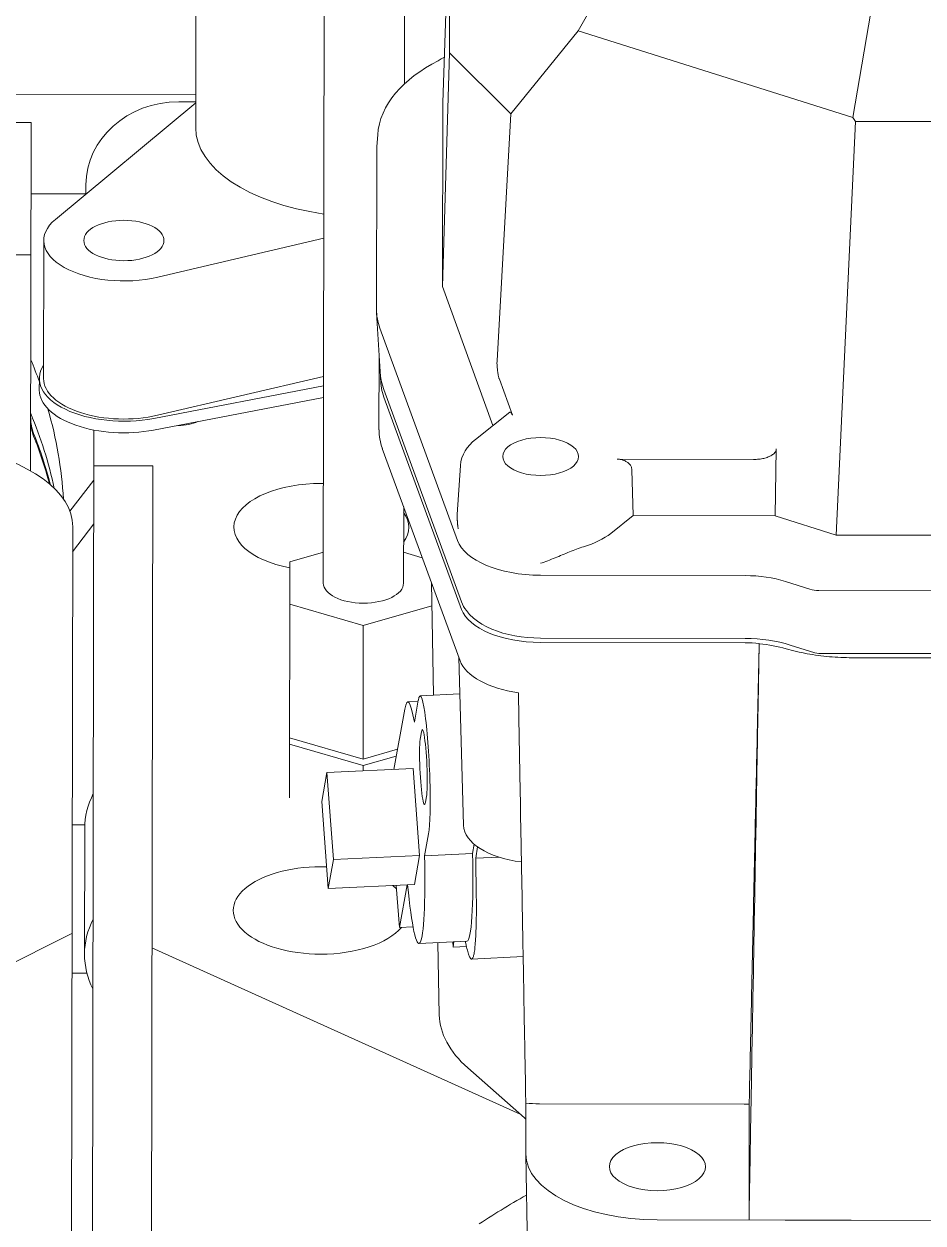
# Model space of a CAD drawing. Extents: x 766778 to 845620, y 133762 to 209800.
# Drawn here: x 785296.3 to 785403, y 190971.4 to 191113.8 of the extents above; entities that cross this region are included whole.
import ezdxf

# ---------------------------------------------------------------- set-up
doc = ezdxf.new("R2010")
doc.units = 0
doc.header["$MEASUREMENT"] = 0
doc.layers.get('0').update_dxf_attribs({"color": 1, "linetype": 'CONTINUOUS'})
doc.layers.add('LA-4748_SHOWN', color=2, linetype='CONTINUOUS', lineweight=53)

# ---------------------------------------------------------------- blocks, each defined once
blk = doc.blocks.new('ENGINE')
at = {"layer": 'LA-4748_SHOWN', "color": 252, "lineweight": 5}
for p, q in [((944282.92, 205742.68), (944283.72, 205895.03)), ((944292.75, 205801.89), (944293.24, 205894.98)), ((944313.4, 205808.14), (944335.42, 205846.79)), ((944267.97, 205796.77), (944268.2, 205839.22)), ((944345.94, 205797.74), (944350.55, 205824.33)), ((944298.18, 205818.48), (944298.11, 205805.56)), ((944297.31, 205799.69), (944297.73, 205811.42)), ((944313.4, 205808.14), (944305.36, 205798.28)), ((944345.94, 205797.74), (944313.4, 205808.14)), ((944297.5, 205805.06), (944297.14, 205804.84)), ((944297.19, 205777.82), (944298.11, 205805.56)), ((944305.36, 205798.28), (944298.11, 205805.56)), ((944295.27, 205803.79), (944294.58, 205803.34)), ((944296, 205804.22), (944295.27, 205803.79)), ((944296.76, 205804.63), (944296, 205804.22)), ((944297.14, 205804.84), (944296.76, 205804.63)), ((944293.31, 205802.38), (944292.73, 205801.87)), ((944293.92, 205802.87), (944293.31, 205802.38)), ((944294.58, 205803.34), (944293.92, 205802.87)), ((944232.75, 205800.88), (944267.99, 205800.68)), ((944291.7, 205800.8), (944291.25, 205800.24)), ((944292.19, 205801.35), (944291.7, 205800.8)), ((944292.73, 205801.87), (944292.19, 205801.35)), ((944251.29, 205785.95), (944267.99, 205799.74)), ((944267.99, 205799.85), (944265.97, 205799.86)), ((944290.85, 205799.65), (944290.5, 205799.06)), ((944291.25, 205800.24), (944290.85, 205799.65)), ((944297.31, 205799.69), (944297.19, 205777.82)), ((944290.2, 205798.44), (944289.95, 205797.81)), ((944290.5, 205799.06), (944290.2, 205798.44)), ((944303.63, 205769), (944305.36, 205798.28)), ((944232.73, 205797.53), (944248.47, 205797.45)), ((944248.25, 205756.1), (944248.47, 205797.45)), ((944289.63, 205796.51), (944289.56, 205795.85)), ((944289.76, 205797.17), (944289.63, 205796.51)), ((944289.95, 205797.81), (944289.76, 205797.17)), ((944343.77, 205748.16), (944346.27, 205797.26)), ((944345.94, 205797.74), (944346.27, 205797.26)), ((944346.27, 205797.26), (944439.66, 205796.77)), ((944289.56, 205795.85), (944289.47, 205794.49)), ((944289.45, 205794.12), (944289.35, 205775.12)), ((944254.92, 205790.03), (944254.91, 205788.94)), ((944254.91, 205788.96), (944248.42, 205788.99)), ((944283.14, 205783.61), (944263.41, 205779.05)), ((944249.82, 205767.08), (944249.9, 205783.47)), ((944248.39, 205781.74), (944240.89, 205781.78)), ((944303.11, 205761.29), (944297.19, 205777.82)), ((944289.75, 205767.76), (944289.36, 205774.75)), ((944289.74, 205772.9), (944298.87, 205747.66)), ((944289.64, 205769.74), (944289.59, 205760.83)), ((944303.62, 205768.76), (944303.63, 205768.88)), ((944303.62, 205768.65), (944303.62, 205768.76)), ((944303.62, 205768.54), (944303.62, 205768.65)), ((944303.63, 205768.44), (944303.62, 205768.54)), ((944303.63, 205768.88), (944303.63, 205769)), ((944303.63, 205768.34), (944303.63, 205768.44)), ((944303.64, 205768.24), (944303.63, 205768.34)), ((944303.65, 205768.14), (944303.64, 205768.24)), ((944303.66, 205768.04), (944303.65, 205768.14)), ((944303.67, 205767.95), (944303.66, 205768.04)), ((944303.68, 205767.86), (944303.67, 205767.95)), ((944249.31, 205765.7), (944249.32, 205767.08)), ((944283.05, 205767.21), (944263.32, 205762.66)), ((944289.75, 205767.76), (944289.8, 205767.22)), ((944289.8, 205767.22), (944289.89, 205766.68)), ((944289.81, 205767.14), (944289.81, 205766.89)), ((944289.89, 205766.68), (944290.02, 205766.15)), ((944303.69, 205767.76), (944303.68, 205767.86)), ((944303.7, 205767.67), (944303.69, 205767.76)), ((944303.71, 205767.59), (944303.7, 205767.67)), ((944303.73, 205767.5), (944303.71, 205767.59)), ((944303.74, 205767.41), (944303.73, 205767.5)), ((944303.76, 205767.33), (944303.74, 205767.41)), ((944303.77, 205767.25), (944303.76, 205767.33)), ((944303.79, 205767.17), (944303.77, 205767.25)), ((944303.81, 205767.09), (944303.79, 205767.17)), ((944303.83, 205767.01), (944303.81, 205767.09)), ((944303.85, 205766.94), (944303.83, 205767.01)), ((944303.87, 205766.87), (944303.85, 205766.94)), ((944303.9, 205766.8), (944303.87, 205766.87)), ((944303.9, 205766.8), (944305.43, 205762.51)), ((944283.04, 205766.08), (944262.87, 205762.29)), ((944290.02, 205766.15), (944290.19, 205765.63)), ((944299.32, 205740.39), (944290.19, 205765.63)), ((944262.86, 205760.91), (944283.04, 205764.7)), ((944290.19, 205764.72), (944299.32, 205739.48)), ((944301.04, 205759.66), (944305.12, 205762.88)), ((944305.12, 205762.88), (944305.13, 205762.88)), ((944305.13, 205762.88), (944305.15, 205762.89)), ((944305.15, 205762.89), (944305.16, 205762.89)), ((944305.16, 205762.89), (944305.17, 205762.9)), ((944305.17, 205762.9), (944305.18, 205762.9)), ((944305.18, 205762.9), (944305.19, 205762.89)), ((944305.19, 205762.89), (944305.2, 205762.89)), ((944305.2, 205762.89), (944305.22, 205762.89)), ((944305.22, 205762.89), (944305.23, 205762.88)), ((944305.23, 205762.88), (944305.24, 205762.87)), ((944305.24, 205762.87), (944305.25, 205762.86)), ((944305.25, 205762.86), (944305.27, 205762.84)), ((944305.27, 205762.84), (944305.28, 205762.83)), ((944305.28, 205762.83), (944305.29, 205762.81)), ((944305.29, 205762.81), (944305.3, 205762.79)), ((944305.3, 205762.79), (944305.32, 205762.77)), ((944305.32, 205762.77), (944305.33, 205762.74)), ((944305.33, 205762.74), (944305.35, 205762.72)), ((944305.35, 205762.72), (944305.36, 205762.69)), ((944305.36, 205762.69), (944305.37, 205762.66)), ((944305.37, 205762.66), (944305.39, 205762.62)), ((944305.39, 205762.62), (944305.4, 205762.59)), ((944305.4, 205762.59), (944305.42, 205762.55)), ((944305.42, 205762.55), (944305.43, 205762.51)), ((944255.11, 205633.72), (944255.78, 205760.93)), ((944301.04, 205759.66), (944300.68, 205759.36)), ((944289.98, 205758.64), (944299.11, 205733.4)), ((944299.8, 205758.31), (944299.59, 205757.9)), ((944300.06, 205758.68), (944299.8, 205758.31)), ((944300.36, 205759.03), (944300.06, 205758.68)), ((944300.68, 205759.36), (944300.36, 205759.03)), ((944336.72, 205758.43), (944336.54, 205750.47)), ((944336.61, 205758.06), (944336.54, 205757.97)), ((944336.66, 205758.16), (944336.61, 205758.06)), ((944336.7, 205758.29), (944336.66, 205758.16)), ((944336.72, 205758.43), (944336.7, 205758.29)), ((944255.75, 205756.7), (944262.75, 205756.66)), ((944261.77, 205569.49), (944262.75, 205756.66)), ((944299.24, 205756.57), (944298.85, 205750.75)), ((944299.3, 205757.03), (944299.24, 205756.57)), ((944299.42, 205757.48), (944299.3, 205757.03)), ((944299.59, 205757.9), (944299.42, 205757.48)), ((944317.85, 205757.26), (944317.98, 205757.25)), ((944317.85, 205757.26), (944334.01, 205757.17)), ((944317.98, 205757.25), (944318.1, 205757.25)), ((944318.1, 205757.25), (944318.21, 205757.23)), ((944318.21, 205757.23), (944318.32, 205757.21)), ((944318.32, 205757.21), (944318.42, 205757.19)), ((944318.42, 205757.19), (944318.52, 205757.16)), ((944318.52, 205757.16), (944318.61, 205757.12)), ((944318.61, 205757.12), (944318.7, 205757.09)), ((944318.7, 205757.09), (944318.79, 205757.05)), ((944318.79, 205757.05), (944318.87, 205757)), ((944318.87, 205757), (944318.95, 205756.96)), ((944318.95, 205756.96), (944319.02, 205756.91)), ((944319.02, 205756.91), (944319.1, 205756.85)), ((944319.1, 205756.85), (944319.17, 205756.8)), ((944319.17, 205756.8), (944319.23, 205756.74)), ((944319.23, 205756.74), (944319.29, 205756.68)), ((944319.29, 205756.68), (944319.35, 205756.61)), ((944319.35, 205756.61), (944319.4, 205756.54)), ((944334.18, 205757.17), (944334.01, 205757.17)), ((944334.34, 205757.18), (944334.18, 205757.17)), ((944334.5, 205757.19), (944334.34, 205757.18)), ((944334.66, 205757.2), (944334.5, 205757.19)), ((944334.81, 205757.22), (944334.66, 205757.2)), ((944334.95, 205757.24), (944334.81, 205757.22)), ((944335.1, 205757.27), (944334.95, 205757.24)), ((944335.23, 205757.3), (944335.1, 205757.27)), ((944335.37, 205757.33), (944335.23, 205757.3)), ((944335.5, 205757.37), (944335.37, 205757.33)), ((944335.62, 205757.41), (944335.5, 205757.37)), ((944335.74, 205757.46), (944335.62, 205757.41)), ((944335.86, 205757.5), (944335.74, 205757.46)), ((944335.97, 205757.56), (944335.86, 205757.5)), ((944336.08, 205757.61), (944335.97, 205757.56)), ((944336.18, 205757.68), (944336.08, 205757.61)), ((944336.28, 205757.74), (944336.18, 205757.68)), ((944336.37, 205757.81), (944336.28, 205757.74)), ((944336.46, 205757.88), (944336.37, 205757.81)), ((944336.54, 205757.97), (944336.46, 205757.88)), ((944319.4, 205756.54), (944319.45, 205756.46)), ((944319.45, 205756.46), (944319.48, 205756.38)), ((944319.48, 205756.38), (944319.52, 205756.29)), ((944319.52, 205756.29), (944319.54, 205756.2)), ((944319.54, 205756.2), (944319.56, 205756.09)), ((944319.56, 205756.09), (944319.56, 205755.98)), ((944319.71, 205750.56), (944319.56, 205755.98)), ((944255.74, 205754.99), (944252.88, 205751.32)), ((944292.49, 205751.7), (944292.44, 205742.63)), ((944252.16, 205548.9), (944253.22, 205749.46)), ((944253.2, 205746.5), (944255.72, 205749.79)), ((944298.85, 205750.64), (944298.84, 205750.57)), ((944298.84, 205750.57), (944298.84, 205750.49)), ((944298.84, 205750.49), (944298.84, 205750.42)), ((944298.84, 205750.42), (944298.84, 205750.35)), ((944298.84, 205750.35), (944298.84, 205750.28)), ((944298.84, 205750.28), (944298.84, 205750.21)), ((944298.84, 205750.21), (944298.84, 205750.13)), ((944298.84, 205750.13), (944298.84, 205750.06)), ((944298.84, 205750.06), (944298.85, 205749.99)), ((944298.85, 205750.78), (944298.85, 205750.71)), ((944298.85, 205750.71), (944298.85, 205750.64)), ((944298.85, 205749.99), (944298.85, 205749.92)), ((944298.85, 205749.92), (944298.86, 205749.84)), ((944298.86, 205749.84), (944298.86, 205749.77)), ((944298.86, 205749.77), (944298.87, 205749.7)), ((944298.87, 205749.7), (944298.88, 205749.62)), ((944298.88, 205749.62), (944298.88, 205749.55)), ((944298.88, 205749.55), (944298.89, 205749.48)), ((944298.89, 205749.48), (944298.9, 205749.4)), ((944317.05, 205748.46), (944319.71, 205750.56)), ((944319.71, 205750.56), (944336.54, 205750.47)), ((944343.77, 205748.16), (944336.54, 205750.47)), ((944298.9, 205749.4), (944298.91, 205749.33)), ((944298.91, 205749.33), (944298.92, 205749.26)), ((944298.92, 205749.26), (944298.94, 205749.19)), ((944298.94, 205749.19), (944298.95, 205749.11)), ((944298.95, 205749.11), (944298.96, 205749.04)), ((944441.65, 205747.64), (944343.77, 205748.16)), ((944312.78, 205746.52), (944312.98, 205746.6)), ((944312.98, 205746.6), (944313.19, 205746.68)), ((944313.19, 205746.68), (944313.4, 205746.75)), ((944313.4, 205746.75), (944313.6, 205746.82)), ((944313.6, 205746.82), (944313.8, 205746.88)), ((944278.82, 205717.2), (944278.96, 205745.22)), ((944282.94, 205746.35), (944278.96, 205745.22)), ((944294.68, 205745.64), (944292.46, 205746.3)), ((944309.34, 205745.16), (944309.56, 205745.24)), ((944309.56, 205745.24), (944309.78, 205745.32)), ((944309.78, 205745.32), (944309.99, 205745.4)), ((944309.99, 205745.4), (944310.21, 205745.49)), ((944310.21, 205745.49), (944310.43, 205745.57)), ((944310.43, 205745.57), (944310.64, 205745.66)), ((944310.64, 205745.66), (944310.86, 205745.75)), ((944310.86, 205745.75), (944311.07, 205745.84)), ((944311.07, 205745.84), (944311.29, 205745.92)), ((944311.29, 205745.92), (944311.5, 205746.01)), ((944311.5, 205746.01), (944311.72, 205746.1)), ((944311.72, 205746.1), (944311.93, 205746.19)), ((944311.93, 205746.19), (944312.14, 205746.27)), ((944312.14, 205746.27), (944312.36, 205746.36)), ((944312.36, 205746.36), (944312.57, 205746.44)), ((944312.57, 205746.44), (944312.78, 205746.52)), ((944308.69, 205744.93), (944308.91, 205745)), ((944308.91, 205745), (944309.13, 205745.08)), ((944309.13, 205745.08), (944309.34, 205745.16)), ((944295.95, 205729.32), (944295.75, 205742.69)), ((944308.68, 205743.52), (944332.98, 205743.39)), ((944337.77, 205742.68), (944340.66, 205741.75)), ((944341.72, 205741.59), (944443.63, 205741.06)), ((944278.94, 205740.18), (944287.65, 205737.61)), ((944287.65, 205737.61), (944295.79, 205739.92)), ((944299.32, 205740.39), (944299.43, 205740.11)), ((944299.43, 205740.11), (944299.56, 205739.84)), ((944299.56, 205739.84), (944299.72, 205739.58)), ((944299.72, 205739.58), (944299.89, 205739.34)), ((944299.89, 205739.34), (944300.27, 205738.87)), ((944300.27, 205738.87), (944300.71, 205738.45)), ((944300.71, 205738.45), (944301.2, 205738.07)), ((944301.2, 205738.07), (944301.73, 205737.72)), ((944287.57, 205721.77), (944287.65, 205737.61)), ((944301.73, 205737.72), (944302.3, 205737.41)), ((944302.3, 205737.41), (944302.91, 205737.13)), ((944302.91, 205737.13), (944303.55, 205736.88)), ((944303.55, 205736.88), (944304.22, 205736.67)), ((944304.22, 205736.67), (944304.91, 205736.48)), ((944304.91, 205736.48), (944305.63, 205736.33)), ((944305.63, 205736.33), (944306.37, 205736.21)), ((944306.37, 205736.21), (944307.12, 205736.12)), ((944307.12, 205736.12), (944307.88, 205736.07)), ((944307.88, 205736.07), (944308.65, 205736.05)), ((944308.64, 205735.54), (944332.94, 205735.41)), ((944332.95, 205735.92), (944308.65, 205736.05)), ((944332.95, 205735.92), (944333.66, 205735.91)), ((944333.66, 205735.91), (944334.36, 205735.87)), ((944334.36, 205735.87), (944335.06, 205735.8)), ((944334.61, 205735.33), (944334.6, 205734.88)), ((944334.61, 205735.28), (944334.6, 205734.8)), ((944334.61, 205735.33), (944334.61, 205735.28)), ((944335.06, 205735.8), (944335.75, 205735.71)), ((944335.75, 205735.71), (944336.42, 205735.6)), ((944336.42, 205735.6), (944337.07, 205735.46)), ((944337.07, 205735.46), (944337.7, 205735.3)), ((944337.7, 205735.3), (944338.3, 205735.13)), ((944299.46, 205713.86), (944298.96, 205733.8)), ((944334.58, 205733.97), (944334.57, 205733.52)), ((944334.58, 205733.82), (944334.57, 205733.34)), ((944334.59, 205734.43), (944334.58, 205733.97)), ((944334.59, 205734.31), (944334.58, 205733.82)), ((944334.6, 205734.88), (944334.59, 205734.43)), ((944334.6, 205734.8), (944334.59, 205734.31)), ((944338.11, 205734.6), (944337.81, 205734.69)), ((944338.41, 205734.52), (944338.11, 205734.6)), ((944341.19, 205734.2), (944338.3, 205735.13)), ((944338.72, 205734.44), (944338.41, 205734.52)), ((944339.03, 205734.36), (944338.72, 205734.44)), ((944339.34, 205734.29), (944339.03, 205734.36)), ((944339.66, 205734.22), (944339.34, 205734.29)), ((944339.97, 205734.15), (944339.66, 205734.22)), ((944340.29, 205734.09), (944339.97, 205734.15)), ((944340.62, 205734.03), (944340.29, 205734.09)), ((944340.94, 205733.98), (944340.62, 205734.03)), ((944341.27, 205733.93), (944340.94, 205733.98)), ((944341.44, 205734.14), (944341.19, 205734.2)), ((944341.6, 205733.88), (944341.27, 205733.93)), ((944341.68, 205734.13), (944341.44, 205734.14)), ((944341.93, 205733.84), (944341.6, 205733.88)), ((944443.59, 205733.59), (944341.68, 205734.13)), ((944342.27, 205733.8), (944341.93, 205733.84)), ((944342.6, 205733.76), (944342.27, 205733.8)), ((944334.54, 205732.62), (944334.53, 205732.17)), ((944334.56, 205733.07), (944334.54, 205732.62)), ((944334.55, 205732.36), (944334.54, 205731.87)), ((944334.56, 205732.85), (944334.55, 205732.36)), ((944334.57, 205733.52), (944334.56, 205733.07)), ((944334.57, 205733.34), (944334.56, 205732.85)), ((944342.94, 205733.73), (944342.6, 205733.76)), ((944343.27, 205733.7), (944342.94, 205733.73)), ((944343.61, 205733.67), (944343.27, 205733.7)), ((944343.94, 205733.65), (944343.61, 205733.67)), ((944344.28, 205733.63), (944343.94, 205733.65)), ((944344.62, 205733.62), (944344.28, 205733.63)), ((944344.95, 205733.61), (944344.62, 205733.62)), ((944345.29, 205733.6), (944344.95, 205733.61)), ((944345.63, 205733.59), (944345.29, 205733.6)), ((944345.63, 205733.59), (944439.63, 205733.1)), ((944334.51, 205731.27), (944334.5, 205730.82)), ((944334.52, 205731.72), (944334.51, 205731.27)), ((944334.53, 205732.17), (944334.52, 205731.72)), ((944334.53, 205731.39), (944334.52, 205730.9)), ((944334.54, 205731.87), (944334.53, 205731.39)), ((944306.03, 205729.14), (944306.02, 205729.58)), ((944334.48, 205729.92), (944334.47, 205729.47)), ((944334.49, 205730.37), (944334.48, 205729.92)), ((944334.5, 205730.82), (944334.49, 205730.37)), ((944334.5, 205729.92), (944334.49, 205729.43)), ((944334.51, 205730.41), (944334.5, 205729.92)), ((944334.52, 205730.9), (944334.51, 205730.41)), ((944294.12, 205728.59), (944292.9, 205728.54)), ((944294.14, 205728.73), (944293.67, 205726.13)), ((944299.07, 205729.46), (944294.36, 205729.25)), ((944306.04, 205728.71), (944306.03, 205729.14)), ((944306.04, 205728.28), (944306.04, 205728.71)), ((944306.05, 205727.85), (944306.04, 205728.28)), ((944334.43, 205728.12), (944334.42, 205727.67)), ((944334.44, 205728.57), (944334.43, 205728.12)), ((944334.45, 205729.02), (944334.44, 205728.57)), ((944334.47, 205729.47), (944334.45, 205729.02)), ((944334.47, 205728.45), (944334.46, 205727.97)), ((944334.48, 205728.94), (944334.47, 205728.45)), ((944334.49, 205729.43), (944334.48, 205728.94)), ((944292.53, 205727.66), (944291.22, 205720.52)), ((944306.05, 205727.42), (944306.05, 205727.85)), ((944306.06, 205726.99), (944306.05, 205727.42)), ((944306.07, 205726.55), (944306.06, 205726.99)), ((944334.4, 205726.77), (944334.39, 205726.32)), ((944334.41, 205727.22), (944334.4, 205726.77)), ((944334.42, 205727.67), (944334.41, 205727.22)), ((944334.44, 205726.99), (944334.43, 205726.5)), ((944334.45, 205727.48), (944334.44, 205726.99)), ((944334.46, 205727.97), (944334.45, 205727.48)), ((944306.07, 205726.12), (944306.07, 205726.55)), ((944306.08, 205725.69), (944306.07, 205726.12)), ((944306.09, 205725.26), (944306.08, 205725.69)), ((944306.09, 205724.82), (944306.09, 205725.26)), ((944334.36, 205725.43), (944334.35, 205724.98)), ((944334.37, 205725.88), (944334.36, 205725.43)), ((944334.39, 205726.32), (944334.37, 205725.88)), ((944334.41, 205725.52), (944334.39, 205725.03)), ((944334.42, 205726.01), (944334.41, 205725.52)), ((944334.43, 205726.5), (944334.42, 205726.01)), ((944278.85, 205724.33), (944287.57, 205721.77)), ((944294.38, 205724.31), (944294.51, 205724.98)), ((944306.1, 205724.39), (944306.09, 205724.82)), ((944306.1, 205723.96), (944306.1, 205724.39)), ((944306.11, 205723.52), (944306.1, 205723.96)), ((944334.33, 205724.08), (944334.32, 205723.64)), ((944334.34, 205724.53), (944334.33, 205724.08)), ((944334.35, 205724.98), (944334.34, 205724.53)), ((944334.37, 205724.04), (944334.36, 205723.55)), ((944334.38, 205724.54), (944334.37, 205724.04)), ((944334.39, 205725.03), (944334.38, 205724.54)), ((944278.85, 205723.55), (944287.57, 205720.99)), ((944287.57, 205721.77), (944291.66, 205722.92)), ((944306.12, 205723.09), (944306.11, 205723.52)), ((944306.12, 205722.65), (944306.12, 205723.09)), ((944306.13, 205722.22), (944306.12, 205722.65)), ((944334.3, 205722.74), (944334.28, 205722.29)), ((944334.31, 205723.19), (944334.3, 205722.74)), ((944334.32, 205723.64), (944334.31, 205723.19)), ((944334.34, 205722.57), (944334.33, 205722.08)), ((944334.35, 205723.06), (944334.34, 205722.57)), ((944334.36, 205723.55), (944334.35, 205723.06)), ((944287.56, 205720.36), (944287.57, 205720.99)), ((944287.57, 205720.99), (944291.51, 205722.1)), ((944306.14, 205721.78), (944306.13, 205722.22)), ((944306.14, 205721.35), (944306.14, 205721.78)), ((944306.15, 205720.91), (944306.14, 205721.35)), ((944334.26, 205721.4), (944334.25, 205720.96)), ((944334.27, 205721.85), (944334.26, 205721.4)), ((944334.28, 205722.29), (944334.27, 205721.85)), ((944334.31, 205721.1), (944334.3, 205720.6)), ((944334.32, 205721.59), (944334.31, 205721.1)), ((944334.33, 205722.08), (944334.32, 205721.59)), ((944283.27, 205720.18), (944282.64, 205716.73)), ((944293.49, 205720.62), (944283.27, 205720.18)), ((944284.03, 205709.86), (944283.27, 205720.18)), ((944294.24, 205710.3), (944293.49, 205720.62)), ((944306.16, 205720.48), (944306.15, 205720.91)), ((944306.16, 205720.04), (944306.16, 205720.48)), ((944306.17, 205719.61), (944306.16, 205720.04)), ((944306.17, 205719.17), (944306.17, 205719.61)), ((944334.22, 205719.62), (944334.21, 205719.17)), ((944334.23, 205720.06), (944334.22, 205719.62)), ((944334.24, 205720.51), (944334.23, 205720.06)), ((944334.25, 205720.96), (944334.24, 205720.51)), ((944334.28, 205719.62), (944334.27, 205719.13)), ((944334.29, 205720.11), (944334.28, 205719.62)), ((944334.3, 205720.6), (944334.29, 205720.11)), ((944306.18, 205718.73), (944306.17, 205719.17)), ((944306.19, 205718.3), (944306.18, 205718.73)), ((944306.19, 205717.86), (944306.19, 205718.3)), ((944334.18, 205718.28), (944334.17, 205717.83)), ((944334.19, 205718.73), (944334.18, 205718.28)), ((944334.21, 205719.17), (944334.19, 205718.73)), ((944334.25, 205718.14), (944334.24, 205717.65)), ((944334.26, 205718.63), (944334.25, 205718.14)), ((944334.27, 205719.13), (944334.26, 205718.63)), ((944282.64, 205716.73), (944283.39, 205706.42)), ((944295.07, 205717.29), (944294.94, 205716.62)), ((944306.2, 205717.42), (944306.19, 205717.86)), ((944306.21, 205716.99), (944306.2, 205717.42)), ((944306.21, 205716.55), (944306.21, 205716.99)), ((944334.15, 205716.94), (944334.14, 205716.5)), ((944334.16, 205717.39), (944334.15, 205716.94)), ((944334.17, 205717.83), (944334.16, 205717.39)), ((944334.23, 205717.15), (944334.22, 205716.66)), ((944334.24, 205717.65), (944334.23, 205717.15)), ((944306.22, 205716.11), (944306.21, 205716.55)), ((944306.23, 205715.67), (944306.22, 205716.11)), ((944306.23, 205715.24), (944306.23, 205715.67)), ((944334.12, 205715.61), (944334.11, 205715.17)), ((944334.13, 205716.06), (944334.12, 205715.61)), ((944334.14, 205716.5), (944334.13, 205716.06)), ((944334.2, 205715.67), (944334.19, 205715.18)), ((944334.21, 205716.17), (944334.2, 205715.67)), ((944334.22, 205716.66), (944334.21, 205716.17)), ((944254.53, 205714.07), (944253.03, 205714.08)), ((944306.24, 205714.8), (944306.23, 205715.24)), ((944306.24, 205714.36), (944306.24, 205714.8)), ((944306.25, 205713.92), (944306.24, 205714.36)), ((944306.26, 205713.48), (944306.25, 205713.92)), ((944334.08, 205714.28), (944334.07, 205713.83)), ((944334.09, 205714.72), (944334.08, 205714.28)), ((944334.11, 205715.17), (944334.09, 205714.72)), ((944334.17, 205714.19), (944334.16, 205713.7)), ((944334.18, 205714.68), (944334.17, 205714.19)), ((944334.19, 205715.18), (944334.18, 205714.68)), ((944254.52, 205713.63), (944254.44, 205698.73)), ((944294.83, 205710.27), (944295.31, 205712.87)), ((944306.26, 205713.04), (944306.26, 205713.48)), ((944306.27, 205712.6), (944306.26, 205713.04)), ((944306.28, 205712.16), (944306.27, 205712.6)), ((944334.04, 205712.5), (944334.03, 205712.06)), ((944334.05, 205712.95), (944334.04, 205712.5)), ((944334.06, 205713.39), (944334.05, 205712.95)), ((944334.07, 205713.83), (944334.06, 205713.39)), ((944334.13, 205712.71), (944334.12, 205712.21)), ((944334.14, 205713.2), (944334.13, 205712.71)), ((944334.16, 205713.7), (944334.14, 205713.2)), ((944300.52, 205710.51), (944300.72, 205711.6)), ((944300.9, 205709.96), (944301.1, 205711.31)), ((944306.28, 205711.72), (944306.28, 205712.16)), ((944306.29, 205711.28), (944306.28, 205711.72)), ((944306.3, 205710.84), (944306.29, 205711.28)), ((944334.01, 205711.18), (944333.99, 205710.73)), ((944334.02, 205711.62), (944334.01, 205711.18)), ((944334.03, 205712.06), (944334.02, 205711.62)), ((944334.1, 205711.22), (944334.09, 205710.72)), ((944334.11, 205711.71), (944334.1, 205711.22)), ((944334.12, 205712.21), (944334.11, 205711.71)), ((944283.39, 205706.42), (944284.03, 205709.86)), ((944294.24, 205710.3), (944284.03, 205709.86)), ((944293.61, 205706.85), (944294.24, 205710.3)), ((944300.52, 205710.51), (944294.83, 205710.27)), ((944300.9, 205709.96), (944303.64, 205710.08)), ((944300.94, 205705.5), (944300.9, 205709.96)), ((944306.3, 205710.4), (944306.3, 205710.84)), ((944306.31, 205709.96), (944306.3, 205710.4)), ((944306.31, 205709.52), (944306.31, 205709.96)), ((944333.97, 205709.85), (944333.96, 205709.41)), ((944333.98, 205710.29), (944333.97, 205709.85)), ((944333.99, 205710.73), (944333.98, 205710.29)), ((944334.07, 205709.73), (944334.06, 205709.23)), ((944334.08, 205710.23), (944334.07, 205709.73)), ((944334.09, 205710.72), (944334.08, 205710.23)), ((944306.32, 205709.08), (944306.31, 205709.52)), ((944306.33, 205708.64), (944306.32, 205709.08)), ((944306.33, 205708.2), (944306.33, 205708.64)), ((944306.34, 205707.75), (944306.33, 205708.2)), ((944333.94, 205708.52), (944333.93, 205708.08)), ((944333.95, 205708.97), (944333.94, 205708.52)), ((944333.96, 205709.41), (944333.95, 205708.97)), ((944334.04, 205708.24), (944334.03, 205707.74)), ((944334.05, 205708.74), (944334.04, 205708.24)), ((944334.06, 205709.23), (944334.05, 205708.74)), ((944293.61, 205706.85), (944283.39, 205706.42)), ((944291.44, 205706.76), (944291.81, 205701.75)), ((944291.81, 205701.75), (944292.74, 205706.82)), ((944306.35, 205707.31), (944306.34, 205707.75)), ((944306.35, 205706.87), (944306.35, 205707.31)), ((944306.36, 205706.43), (944306.35, 205706.87)), ((944333.89, 205706.76), (944333.88, 205706.32)), ((944333.91, 205707.2), (944333.89, 205706.76)), ((944333.92, 205707.64), (944333.91, 205707.2)), ((944333.93, 205708.08), (944333.92, 205707.64)), ((944334.01, 205706.75), (944334, 205706.25)), ((944334.02, 205707.25), (944334.01, 205706.75)), ((944334.03, 205707.74), (944334.02, 205707.25)), ((944300.95, 205704.86), (944300.94, 205705.5)), ((944306.37, 205705.98), (944306.36, 205706.43)), ((944306.37, 205705.54), (944306.37, 205705.98)), ((944306.38, 205705.1), (944306.37, 205705.54)), ((944333.86, 205705.44), (944333.85, 205705)), ((944333.87, 205705.88), (944333.86, 205705.44)), ((944333.88, 205706.32), (944333.87, 205705.88)), ((944333.99, 205705.75), (944333.98, 205705.26)), ((944334, 205706.25), (944333.99, 205705.75)), ((944300.95, 205704.28), (944300.95, 205704.86)), ((944300.95, 205703.74), (944300.95, 205704.28)), ((944306.39, 205704.66), (944306.38, 205705.1)), ((944306.39, 205704.21), (944306.39, 205704.66)), ((944306.4, 205703.77), (944306.39, 205704.21)), ((944333.83, 205704.12), (944333.82, 205703.68)), ((944333.84, 205704.56), (944333.83, 205704.12)), ((944333.85, 205705), (944333.84, 205704.56)), ((944333.96, 205704.26), (944333.94, 205703.76)), ((944333.97, 205704.76), (944333.96, 205704.26)), ((944333.98, 205705.26), (944333.97, 205704.76)), ((944300.93, 205702.38), (944300.94, 205702.8)), ((944300.94, 205702.8), (944300.95, 205703.25)), ((944300.95, 205703.25), (944300.95, 205703.74)), ((944306.4, 205703.32), (944306.4, 205703.77)), ((944306.41, 205702.88), (944306.4, 205703.32)), ((944306.42, 205702.43), (944306.41, 205702.88)), ((944333.79, 205702.8), (944333.78, 205702.36)), ((944333.81, 205703.24), (944333.79, 205702.8)), ((944333.82, 205703.68), (944333.81, 205703.24)), ((944333.92, 205702.76), (944333.91, 205702.26)), ((944333.93, 205703.26), (944333.92, 205702.76)), ((944333.94, 205703.76), (944333.93, 205703.26)), ((944252.96, 205701.17), (944215.97, 205682.91)), ((944293.44, 205701.82), (944291.81, 205701.75)), ((944300.88, 205700.97), (944300.89, 205701.28)), ((944300.89, 205701.28), (944300.91, 205701.63)), ((944300.91, 205701.63), (944300.92, 205701.99)), ((944300.92, 205701.99), (944300.93, 205702.38)), ((944306.42, 205701.99), (944306.42, 205702.43)), ((944306.43, 205701.55), (944306.42, 205701.99)), ((944306.44, 205701.1), (944306.43, 205701.55)), ((944306.44, 205700.65), (944306.44, 205701.1)), ((944333.75, 205701.04), (944333.74, 205700.61)), ((944333.76, 205701.48), (944333.75, 205701.04)), ((944333.77, 205701.92), (944333.76, 205701.48)), ((944333.78, 205702.36), (944333.77, 205701.92)), ((944333.89, 205701.27), (944333.88, 205700.77)), ((944333.9, 205701.77), (944333.89, 205701.27)), ((944333.91, 205702.26), (944333.9, 205701.77)), ((944299.82, 205700.11), (944294.13, 205699.87)), ((944296.51, 205691.35), (944296.38, 205699.96)), ((944298.13, 205700.04), (944298.18, 205699.4)), ((944298.18, 205699.4), (944298.28, 205700.05)), ((944299.62, 205700.1), (944299.67, 205699.85)), ((944299.67, 205699.85), (944299.72, 205699.62)), ((944299.72, 205699.62), (944299.77, 205699.41)), ((944300.77, 205699.44), (944300.79, 205699.66)), ((944300.79, 205699.66), (944300.81, 205699.88)), ((944300.81, 205699.88), (944300.83, 205700.13)), ((944300.83, 205700.13), (944300.85, 205700.39)), ((944300.85, 205700.39), (944300.86, 205700.67)), ((944300.86, 205700.67), (944300.88, 205700.97)), ((944306.45, 205700.21), (944306.44, 205700.65)), ((944306.46, 205699.76), (944306.45, 205700.21)), ((944306.46, 205699.32), (944306.46, 205699.76)), ((944333.72, 205699.73), (944333.71, 205699.29)), ((944333.73, 205700.17), (944333.72, 205699.73)), ((944333.74, 205700.61), (944333.73, 205700.17)), ((944333.86, 205699.77), (944333.85, 205699.27)), ((944333.87, 205700.27), (944333.86, 205699.77)), ((944333.88, 205700.77), (944333.87, 205700.27)), ((944262.45, 205699.46), (944306.07, 205679.55)), ((944298.18, 205699.4), (944299.75, 205699.46)), ((944299.77, 205699.41), (944299.81, 205699.22)), ((944299.81, 205699.22), (944299.86, 205699.04)), ((944299.86, 205699.04), (944299.9, 205698.87)), ((944299.9, 205698.87), (944299.94, 205698.72)), ((944299.94, 205698.72), (944299.98, 205698.58)), ((944299.98, 205698.58), (944300.02, 205698.46)), ((944300.02, 205698.46), (944300.06, 205698.36)), ((944300.06, 205698.36), (944300.1, 205698.26)), ((944300.1, 205698.26), (944300.14, 205698.19)), ((944306.48, 205698.25), (944300.36, 205697.98)), ((944300.51, 205698.14), (944300.54, 205698.21)), ((944300.54, 205698.21), (944300.57, 205698.29)), ((944300.57, 205698.29), (944300.6, 205698.39)), ((944300.6, 205698.39), (944300.63, 205698.5)), ((944300.63, 205698.5), (944300.65, 205698.62)), ((944300.65, 205698.62), (944300.68, 205698.75)), ((944300.68, 205698.75), (944300.7, 205698.9)), ((944300.7, 205698.9), (944300.73, 205699.07)), ((944300.73, 205699.07), (944300.75, 205699.25)), ((944300.75, 205699.25), (944300.77, 205699.44)), ((944306.47, 205698.87), (944306.46, 205699.32)), ((944306.48, 205698.42), (944306.47, 205698.87)), ((944306.48, 205697.98), (944306.48, 205698.42)), ((944333.68, 205698.42), (944333.67, 205697.98)), ((944333.7, 205698.85), (944333.68, 205698.42)), ((944333.71, 205699.29), (944333.7, 205698.85)), ((944333.83, 205698.27), (944333.82, 205697.76)), ((944333.84, 205698.77), (944333.83, 205698.27)), ((944333.85, 205699.27), (944333.84, 205698.77)), ((944300.14, 205698.19), (944300.18, 205698.12)), ((944300.18, 205698.12), (944300.22, 205698.07)), ((944300.22, 205698.07), (944300.25, 205698.03)), ((944300.25, 205698.03), (944300.29, 205698)), ((944300.29, 205698), (944300.32, 205697.99)), ((944300.32, 205697.99), (944300.35, 205697.98)), ((944300.35, 205697.98), (944300.39, 205697.99)), ((944300.39, 205697.99), (944300.42, 205698.01)), ((944300.42, 205698.01), (944300.45, 205698.04)), ((944300.45, 205698.04), (944300.48, 205698.09)), ((944300.48, 205698.09), (944300.51, 205698.14)), ((944306.49, 205697.53), (944306.48, 205697.98)), ((944306.5, 205697.08), (944306.49, 205697.53)), ((944306.5, 205696.64), (944306.5, 205697.08)), ((944333.65, 205697.1), (944333.64, 205696.67)), ((944333.66, 205697.54), (944333.65, 205697.1)), ((944333.67, 205697.98), (944333.66, 205697.54)), ((944333.81, 205697.26), (944333.8, 205696.76)), ((944333.82, 205697.76), (944333.81, 205697.26)), ((944254.72, 205696.46), (944252.94, 205696.47)), ((944306.51, 205696.19), (944306.5, 205696.64)), ((944306.52, 205695.74), (944306.51, 205696.19)), ((944306.52, 205695.29), (944306.52, 205695.74)), ((944333.61, 205695.36), (944333.6, 205694.92)), ((944333.62, 205695.79), (944333.61, 205695.36)), ((944333.63, 205696.23), (944333.62, 205695.79)), ((944333.64, 205696.67), (944333.63, 205696.23)), ((944333.78, 205695.76), (944333.76, 205695.26)), ((944333.79, 205696.26), (944333.78, 205695.76)), ((944333.8, 205696.76), (944333.79, 205696.26)), ((944306.53, 205694.84), (944306.52, 205695.29)), ((944306.53, 205694.4), (944306.53, 205694.84)), ((944306.54, 205693.95), (944306.53, 205694.4)), ((944306.55, 205693.5), (944306.54, 205693.95)), ((944333.57, 205694.05), (944333.56, 205693.61)), ((944333.59, 205694.49), (944333.57, 205694.05)), ((944333.6, 205694.92), (944333.59, 205694.49)), ((944333.74, 205694.26), (944333.73, 205693.75)), ((944333.75, 205694.76), (944333.74, 205694.26)), ((944333.76, 205695.26), (944333.75, 205694.76)), ((944306.55, 205693.05), (944306.55, 205693.5)), ((944306.56, 205692.6), (944306.55, 205693.05)), ((944306.57, 205692.15), (944306.56, 205692.6)), ((944333.54, 205692.74), (944333.53, 205692.31)), ((944333.55, 205693.18), (944333.54, 205692.74)), ((944333.56, 205693.61), (944333.55, 205693.18)), ((944333.71, 205692.75), (944333.7, 205692.25)), ((944333.72, 205693.25), (944333.71, 205692.75)), ((944333.73, 205693.75), (944333.72, 205693.25)), ((944306.57, 205691.7), (944306.57, 205692.15)), ((944306.58, 205691.25), (944306.57, 205691.7)), ((944306.59, 205690.8), (944306.58, 205691.25)), ((944333.51, 205691.44), (944333.5, 205691)), ((944333.52, 205691.87), (944333.51, 205691.44)), ((944333.53, 205692.31), (944333.52, 205691.87)), ((944333.68, 205691.24), (944333.67, 205690.74)), ((944333.69, 205691.74), (944333.68, 205691.24)), ((944333.7, 205692.25), (944333.69, 205691.74)), ((944306.59, 205690.35), (944306.59, 205690.8)), ((944306.6, 205689.9), (944306.59, 205690.35)), ((944306.61, 205689.45), (944306.6, 205689.9)), ((944333.47, 205689.7), (944333.45, 205689.27)), ((944333.48, 205690.14), (944333.47, 205689.7)), ((944333.49, 205690.57), (944333.48, 205690.14)), ((944333.5, 205691), (944333.49, 205690.57)), ((944333.65, 205689.73), (944333.64, 205689.23)), ((944333.66, 205690.23), (944333.65, 205689.73)), ((944333.67, 205690.74), (944333.66, 205690.23)), ((944306.61, 205689), (944306.61, 205689.45)), ((944306.62, 205688.55), (944306.61, 205689)), ((944306.63, 205688.09), (944306.62, 205688.55)), ((944333.43, 205688.4), (944333.42, 205687.97)), ((944333.44, 205688.83), (944333.43, 205688.4)), ((944333.45, 205689.27), (944333.44, 205688.83)), ((944333.63, 205688.72), (944333.62, 205688.22)), ((944333.64, 205689.23), (944333.63, 205688.72)), ((944306.63, 205687.64), (944306.63, 205688.09)), ((944306.64, 205687.19), (944306.63, 205687.64)), ((944306.65, 205686.74), (944306.64, 205687.19)), ((944333.4, 205687.1), (944333.39, 205686.67)), ((944333.41, 205687.53), (944333.4, 205687.1)), ((944333.42, 205687.97), (944333.41, 205687.53)), ((944333.59, 205687.21), (944333.58, 205686.71)), ((944333.61, 205687.71), (944333.59, 205687.21)), ((944333.62, 205688.22), (944333.61, 205687.71)), ((944306.65, 205686.29), (944306.65, 205686.74)), ((944306.66, 205685.83), (944306.65, 205686.29)), ((944306.67, 205685.38), (944306.66, 205685.83)), ((944333.37, 205685.8), (944333.36, 205685.37)), ((944333.38, 205686.24), (944333.37, 205685.8)), ((944333.39, 205686.67), (944333.38, 205686.24)), ((944333.56, 205685.7), (944333.55, 205685.19)), ((944333.57, 205686.2), (944333.56, 205685.7)), ((944333.58, 205686.71), (944333.57, 205686.2)), ((944306.56, 205679.11), (944299.86, 205685.06)), ((944306.67, 205684.93), (944306.67, 205685.38)), ((944306.68, 205684.47), (944306.67, 205684.93)), ((944306.69, 205684.02), (944306.68, 205684.47)), ((944306.69, 205683.57), (944306.69, 205684.02)), ((944333.32, 205684.08), (944333.31, 205683.65)), ((944333.33, 205684.51), (944333.32, 205684.08)), ((944333.35, 205684.94), (944333.33, 205684.51)), ((944333.36, 205685.37), (944333.35, 205684.94)), ((944333.53, 205684.18), (944333.52, 205683.68)), ((944333.54, 205684.69), (944333.53, 205684.18)), ((944333.55, 205685.19), (944333.54, 205684.69)), ((944306.7, 205683.11), (944306.69, 205683.57)), ((944306.71, 205682.66), (944306.7, 205683.11)), ((944306.71, 205682.2), (944306.71, 205682.66)), ((944333.29, 205682.78), (944333.28, 205682.35)), ((944333.3, 205683.21), (944333.29, 205682.78)), ((944333.31, 205683.65), (944333.3, 205683.21)), ((944333.5, 205682.66), (944333.49, 205682.16)), ((944333.51, 205683.17), (944333.5, 205682.66)), ((944333.52, 205683.68), (944333.51, 205683.17)), ((944306.72, 205681.75), (944306.71, 205682.2)), ((944306.73, 205681.29), (944306.72, 205681.75)), ((944306.73, 205680.84), (944306.73, 205681.29)), ((944333.26, 205681.49), (944333.25, 205681.06)), ((944333.27, 205681.92), (944333.26, 205681.49)), ((944333.28, 205682.35), (944333.27, 205681.92)), ((944333.47, 205681.14), (944333.46, 205680.64)), ((944333.48, 205681.65), (944333.47, 205681.14)), ((944333.49, 205682.16), (944333.48, 205681.65)), ((944306.7, 205674.85), (944306.73, 205680.84)), ((944308.35, 205680.77), (944332.65, 205680.64)), ((944333.17, 205666.89), (944333.24, 205680.63)), ((944333.25, 205681.06), (944333.24, 205680.63)), ((944333.44, 205680.13), (944333.43, 205679.62)), ((944333.46, 205680.64), (944333.44, 205680.13)), ((944333.41, 205678.61), (944333.4, 205678.1)), ((944333.42, 205679.12), (944333.41, 205678.61)), ((944333.43, 205679.62), (944333.42, 205679.12)), ((944333.38, 205677.09), (944333.37, 205676.58)), ((944333.39, 205677.6), (944333.38, 205677.09)), ((944333.4, 205678.1), (944333.39, 205677.6)), ((944333.35, 205675.56), (944333.34, 205675.05)), ((944333.36, 205676.07), (944333.35, 205675.56)), ((944333.37, 205676.58), (944333.36, 205676.07)), ((944307.16, 205643.85), (944306.7, 205674.77)), ((944333.32, 205674.04), (944333.31, 205673.53)), ((944333.33, 205674.55), (944333.32, 205674.04)), ((944333.34, 205675.05), (944333.33, 205674.55)), ((944333.29, 205673.02), (944333.28, 205672.51)), ((944333.31, 205673.53), (944333.29, 205673.02)), ((944333.26, 205671.49), (944333.25, 205670.98)), ((944333.27, 205672), (944333.26, 205671.49)), ((944333.28, 205672.51), (944333.27, 205672)), ((944306.39, 205669.73), (944306.01, 205669.51)), ((944306.77, 205669.94), (944306.39, 205669.73)), ((944333.23, 205669.96), (944333.22, 205669.45)), ((944333.24, 205670.47), (944333.23, 205669.96)), ((944333.25, 205670.98), (944333.24, 205670.47)), ((944304.13, 205668.41), (944303.75, 205668.18)), ((944304.5, 205668.63), (944304.13, 205668.41)), ((944304.88, 205668.86), (944304.5, 205668.63)), ((944305.25, 205669.08), (944304.88, 205668.86)), ((944305.63, 205669.3), (944305.25, 205669.08)), ((944306.01, 205669.51), (944305.63, 205669.3)), ((944333.2, 205668.43), (944333.19, 205667.92)), ((944333.21, 205668.94), (944333.2, 205668.43)), ((944333.22, 205669.45), (944333.21, 205668.94)), ((944301.9, 205667.01), (944301.54, 205666.77)), ((944302.27, 205667.25), (944301.9, 205667.01)), ((944302.64, 205667.48), (944302.27, 205667.25)), ((944303.01, 205667.72), (944302.64, 205667.48)), ((944303.38, 205667.95), (944303.01, 205667.72)), ((944303.75, 205668.18), (944303.38, 205667.95)), ((944322.28, 205666.95), (944337.45, 205666.87)), ((944333.18, 205667.41), (944333.17, 205666.89)), ((944333.19, 205667.92), (944333.18, 205667.41)), ((944301.54, 205666.77), (944301.17, 205666.53)), ((944337.45, 205666.87), (944345.28, 205666.83)), ((944345.28, 205666.83), (944439.28, 205666.34))]:
    blk.add_line(p, q, dxfattribs=at)
for centre, major_axis, ratio, start_param, end_param in [((944265.92, 205789.97), (-11, 0.06), 0.898794, 4.712389, 6.283185), ((944288.97, 205796.66), (-21, 0.11), 0.505559, 0, 1.292454), ((944313.95, 205793.99), (-24.5, 0.13), 0.5, 6.252923, 6.283185), ((944259.4, 205783.42), (-9.5, 0.05), 0.505559, 5.738497, 8.29163), ((944313.85, 205774.99), (-24.5, 0.13), 0.5, 0, 0.1818), ((944189.74, 205750.28), (62.43, -2.81), 0.898671, 0.346385, 0.395531), ((944259.32, 205767.03), (-10, 0.05), 0.505559, 5.965625, 8.219325), ((944259.32, 205767.03), (-9.5, 0.05), 0.505559, 0, 2.008444), ((944313.81, 205766.76), (-24, 0.13), 0.5, 0, 0.1818), ((944259.31, 205765.65), (-10, 0.05), 0.505559, 0, 1.93614), ((944254.28, 205762.34), (-6, 0.03), 0.898808, 0, 0.343428), ((944189.68, 205743.45), (62.5, -0.33), 0.898808, 0.195131, 0.359707), ((944189.74, 205750.28), (62.43, -2.81), 0.898671, 0.093996, 0.286951), ((944254.28, 205762.03), (-6, 0.03), 0.898808, 0, 0.343428), ((944265.79, 205763.14), (3.4, -0.02), 0.5, 4.69547, 4.712389), ((944265.79, 205763.14), (3.4, -0.02), 0.5, 4.712389, 5.467404), ((944313.78, 205760.7), (-24.18, 0.13), 0.5, 0, 0.1818), ((944189.67, 205741.95), (62.5, -0.33), 0.898808, 0.230128, 0.343428), ((944189.67, 205741.64), (62.5, -0.33), 0.898808, 0.237508, 0.343428), ((944308.76, 205757.61), (4.5, -0.02), 0.5, 0, 3.141593), ((944233.22, 205749.57), (20, -0.11), 0.5, 0, 1.207711), ((944308.76, 205757.61), (-4.5, 0.02), 0.5, 0, 3.141593), ((944282.71, 205749.31), (-10.37, 0.05), 0.5, 4.712389, 7.48623), ((944282.71, 205749.31), (10.37, -0.05), 0.5, 1.547662, 1.570796), ((944282.71, 205749.31), (10.37, -0.05), 0.5, 5.937144, 6.629226), ((944308.72, 205751.11), (9.84, -0.05), 0.5, 5.256961, 5.722785), ((944308.71, 205748.52), (-10, 0.05), 0.5, 0.1818, 1.570796), ((944287.68, 205742.65), (4.76, -0.03), 0.500011, 3.141593, 6.283185), ((944332.96, 205738.89), (9, -0.05), 0.5, 1.010396, 1.570796), ((944341.72, 205742.59), (2, -0.01), 0.5, 4.151989, 4.712389), ((944308.67, 205740.29), (-9.5, 0.05), 0.5, 0.1818, 1.570796), ((944332.92, 205730.66), (9.5, -0.05), 0.5, 1.394054, 1.570796), ((944332.97, 205730.58), (-9.56, 0.05), 0.5, 4.185038, 4.542617), ((944308.64, 205734.23), (-9.68, 0.05), 0.5, 0.1818, 1.300199), ((944294.73, 205720.8), (0.36, -8.45), 0.083005, 0.348821, 3.490414), ((944293.51, 205714.2), (-0.61, 14.34), 0.083005, 5.691708, 6.632007), ((944294.79, 205721.14), (-0.18, 4.1), 0.083005, 3.490414, 6.632007), ((944294.66, 205720.46), (0.18, -4.1), 0.083005, 3.490414, 6.632007), ((944265.52, 205713.58), (-11, 0.06), 0.898794, 5.851309, 6.283185), ((944308.53, 205713.88), (-9.07, 0.05), 0.5, 0.015119, 1.326788), ((944293.51, 205714.2), (0.61, -14.34), 0.083005, 5.249934, 7.572305), ((944299.21, 205714.45), (0.61, -14.34), 0.083005, 0, 1.28912), ((944282.48, 205703.81), (-10.37, 0.05), 0.5, 4.712389, 7.853982), ((944282.48, 205703.81), (10.37, -0.05), 0.5, 1.502898, 1.570796), ((944282.48, 205703.81), (10.37, -0.05), 0.5, 0.524044, 0.611992), ((944265.44, 205698.67), (-11, 0.06), 0.898794, 5.851309, 6.715062), ((944282.48, 205703.81), (-10.37, 0.05), 0.5, 1.570796, 2.747074), ((944322.41, 205691.35), (-25.9, 0.14), 0.5, 0.010078, 0.517191), ((944308.38, 205686.34), (11.13, -0.06), 0.5, 4.56605, 4.712389), ((944332.63, 205676.71), (7.87, -0.04), 0.5, 1.496652, 1.570796), ((944301.34, 205677.66), (-6, 0.03), 0.5, 3.60139, 3.658784), ((944322.32, 205673.26), (-5.7, 0.03), 0.5, 4.712389, 7.853982), ((944322.32, 205673.26), (5.7, -0.03), 0.5, 4.712389, 7.853982), ((944322.32, 205674.76), (-15.62, 0.08), 0.5, 0, 1.570796)]:
    blk.add_ellipse(centre, major_axis=major_axis, ratio=ratio, start_param=start_param, end_param=end_param, dxfattribs=at)
blk.add_ellipse((944259.4, 205783.42), major_axis=(-4.75, 0.02), ratio=0.505559, dxfattribs=at)

msp = doc.modelspace()

# ---------------------------------------------------------------- block references
at = {"color": 7, "linetype": 'Continuous', "rotation": 0.1984573570547499}
msp.add_blockref('ENGINE', (-158232.80366, -17964.77499), dxfattribs=at)

doc.saveas('drawing.dxf')
